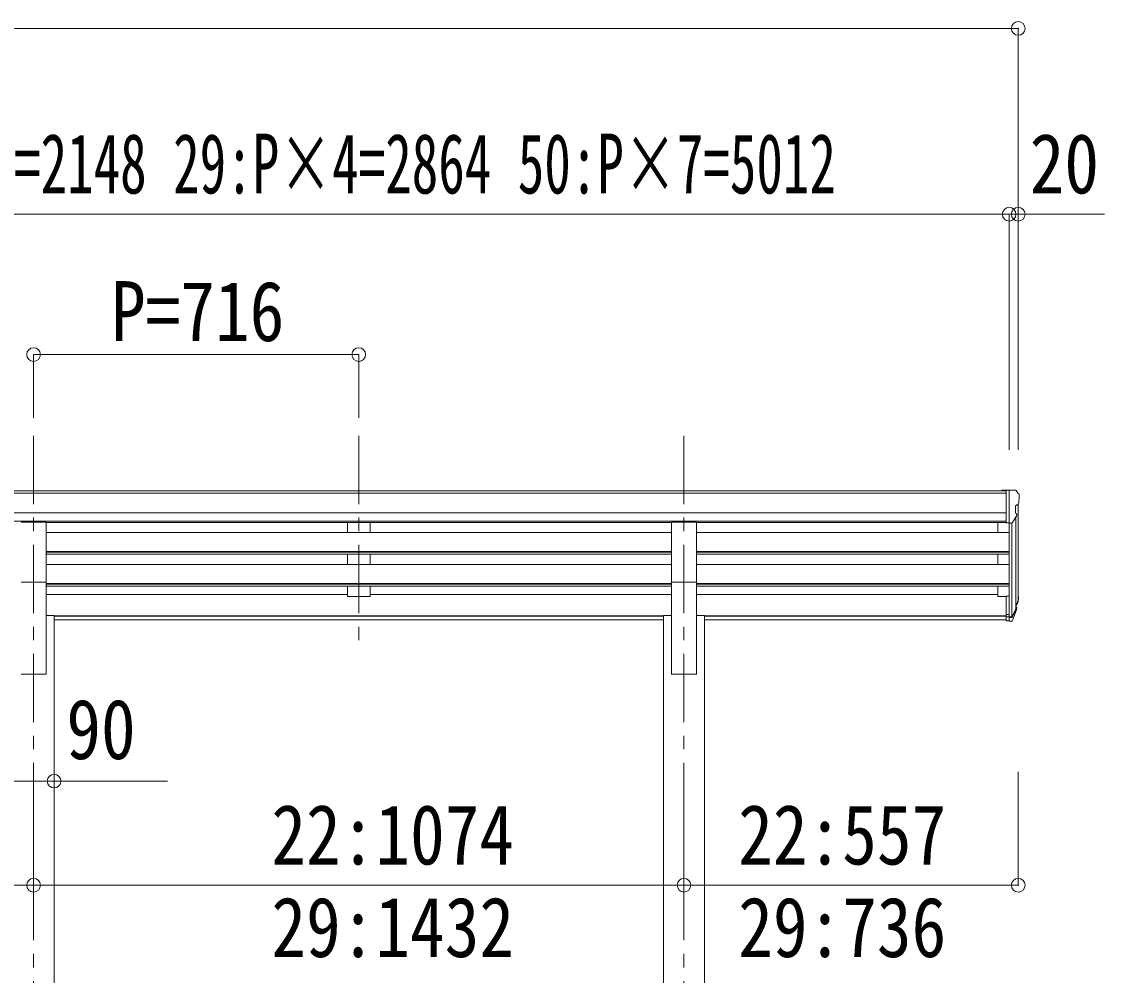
# Model space of a CAD drawing. Units: millimetres, scale not verified. Extents: x -8432 to 28176, y -5820 to 5820.
# Drawn here: x 2350 to 4734, y -1425 to 674 of the extents above; entities that cross this region are included whole.
import ezdxf
from ezdxf.enums import TextEntityAlignment as Align

# ---------------------------------------------------------------- set-up
doc = ezdxf.new("R2010")
doc.units = ezdxf.units.MM
doc.header["$LTSCALE"] = 30
doc.header["$PDMODE"] = 32
doc.header["$PDSIZE"] = 30
doc.linetypes.add('CHAIN1', pattern=[8, 5, -1, 1, -1])
for name, color, linetype, lineweight in [('0-1_本体', 5, 'CHAIN1', 9), ('0-3_ELV2', 4, 'Continuous', 9), ('0-6_OTH_LINE', 6, 'Continuous', 9)]:
    doc.layers.add(name, color=color, linetype=linetype, lineweight=lineweight)
doc.styles.add('ＭＳ ゴシック', font='')
doc.styles.get('ＭＳ ゴシック').set_extended_font_data('MS Gothic')

msp = doc.modelspace()

# ---------------------------------------------------------------- linework, layer by layer
at = {"layer": '0-1_本体'}
for p, q in [((2376.61, -238), (2376.61, -3412.41)), ((3092.61, -238), (3092.61, -715.52)), ((3808.61, -238), (3808.61, -3412.41))]:
    msp.add_line(p, q, dxfattribs=at)
at = {"layer": '0-3_ELV2', "color": 6}
for p, q in [((1660.61, 249.93), (4524.61, 249.93)), ((4524.61, 249.93), (4524.61, -268.58)), ((4544.61, 249.93), (4544.61, -268.58))]:
    msp.add_line(p, q, dxfattribs=at)
at = {"layer": '0-3_ELV2'}
for p, q in [((4518.11, -357.41), (4508.11, -357.49)), ((4508.11, -359.01), (4508.11, -357.49)), ((4518.11, -429.39), (4518.11, -357.41)), ((4536.61, -357.41), (4518.11, -357.41)), ((4524.61, -357.41), (4524.61, -591.13)), ((4536.61, -357.41), (4538.94, -357.55)), ((4518.11, -359.01), (1667.11, -359.01)), ((4518.11, -364.23), (1667.11, -364.23)), ((4539.7, -357.97), (4543.77, -363.78)), ((4546.61, -366.78), (4546.61, -367.41)), ((4538.61, -391.92), (4538.61, -408.2)), ((4544.08, -388.59), (4538.76, -391.66)), ((4544.61, -387.98), (4544.61, -590.77)), ((4518.11, -407.76), (1667.11, -407.76)), ((4518.11, -425.61), (1667.11, -425.61)), ((2349.11, -428.04), (2404.11, -428.04)), ((2404.11, -559.84), (2404.11, -428.04)), ((3781.11, -428.86), (2404.11, -428.86)), ((3067.61, -428.96), (3067.61, -450.82)), ((3117.61, -428.96), (3117.61, -450.82)), ((3781.11, -559.84), (3781.11, -428.04)), ((3781.11, -428.04), (3836.11, -428.04)), ((3836.11, -559.84), (3836.11, -428.04)), ((4518.11, -428.86), (3836.11, -428.86)), ((4499.61, -428.86), (4499.61, -450.92)), ((4532.23, -428.58), (4541.24, -412.99)), ((4539.64, -415.75), (4539.64, -617.48)), ((3781.11, -450.92), (2404.11, -450.92)), ((3117.61, -450.82), (3067.61, -450.82)), ((4524.61, -450.92), (3836.11, -450.92)), ((4518.11, -429.39), (4524.61, -429.39)), ((4524.61, -430.39), (4529.82, -430.07)), ((4530.61, -429.92), (4530.62, -635.91)), ((3781.11, -492.8), (2404.11, -492.8)), ((3781.11, -494.3), (2404.11, -494.3)), ((3781.11, -498.61), (2404.11, -498.61)), ((3067.61, -498.61), (3067.61, -520.93)), ((3117.61, -520.93), (3117.61, -498.61)), ((4524.61, -492.8), (3836.11, -492.8)), ((4524.61, -494.3), (3836.11, -494.3)), ((4524.61, -498.61), (3836.11, -498.61)), ((4499.61, -498.61), (4499.61, -521.03)), ((3781.11, -521.03), (2404.11, -521.03)), ((3117.61, -520.93), (3067.61, -520.93)), ((4524.61, -521.03), (3836.11, -521.03)), ((2349.11, -559.84), (2404.11, -559.84)), ((2404.11, -559.84), (2404.11, -762.41)), ((3781.11, -562.9), (2404.11, -562.9)), ((3781.11, -564.4), (2404.11, -564.4)), ((3781.11, -568.72), (2404.11, -568.72)), ((3067.61, -568.72), (3067.61, -591.76)), ((3117.61, -568.72), (3117.61, -591.76)), ((3781.11, -559.84), (3781.11, -762.41)), ((3781.11, -559.84), (3836.11, -559.84)), ((3836.11, -559.84), (3836.11, -762.41)), ((4524.61, -562.9), (3836.11, -562.9)), ((4524.61, -564.4), (3836.11, -564.4)), ((4524.61, -568.72), (3836.11, -568.72)), ((4499.61, -568.72), (4499.61, -591.76)), ((3067.61, -586.82), (2404.11, -586.82)), ((3117.61, -591.76), (3067.61, -591.76)), ((3781.11, -586.82), (3117.61, -586.82)), ((4499.61, -586.82), (3836.11, -586.82)), ((4499.61, -591.76), (4518.11, -591.76)), ((4518.11, -591.13), (4518.11, -645.16)), ((4518.11, -591.13), (4524.61, -591.13)), ((4524.61, -591.13), (4524.61, -645.9)), ((4542.91, -603.94), (4539.64, -611.01)), ((4543.51, -605.32), (4539.64, -613.27)), ((4541.2, -616.6), (4540.86, -621)), ((2421.81, -633.41), (2404.11, -633.41)), ((2421.81, -633.41), (2421.81, -2537.41)), ((3763.41, -633.83), (2421.81, -633.83)), ((3763.41, -635.23), (2421.81, -635.23)), ((3763.41, -642.92), (2421.81, -642.92)), ((3763.41, -633.41), (3781.11, -633.41)), ((3763.41, -633.41), (3763.41, -2537.41)), ((3853.81, -633.41), (3836.11, -633.41)), ((3853.81, -633.41), (3853.81, -2537.41)), ((4518.11, -633.83), (3853.81, -633.83)), ((4518.11, -635.23), (3853.81, -635.23)), ((4518.11, -642.92), (3853.81, -642.92)), ((4518.11, -631.26), (4524.61, -631.26)), ((4518.11, -636.14), (4524.61, -636.14)), ((4524.61, -636.16), (4529.74, -636.16)), ((4524.61, -637.97), (4529.45, -637.97)), ((4531.04, -635.48), (4538.8, -620.08)), ((4540.25, -620.44), (4532.05, -636.61)), ((4540.86, -621), (4532.05, -644.55)), ((4518.11, -645.16), (4524.61, -645.16)), ((4524.61, -645.9), (4529.45, -645.9)), ((2349.11, -762.41), (2404.11, -762.41)), ((3781.11, -762.41), (3836.11, -762.41))]:
    msp.add_line(p, q, dxfattribs=at)
at = {"layer": '0-3_ELV2', "color": 6}
msp.add_lwpolyline([(4524.61, 249.93), (4544.61, 249.93), (4734.18, 249.93)], dxfattribs=at)
at = {"layer": '0-3_ELV2'}
for centre, radius, start, end in [((4538.88, -358.55), 1, 35, 86.5), ((4543.61, -366.78), 3, 0, 87), ((4344.61, -367.41), 202, 355.05096, 0), ((4538.91, -391.92), 0.3, 120, 180), ((4539.7, -384.22), 6.18, 315.00103, 354.2965), ((4529.64, -427.08), 3, 273.5, 330), ((4538.91, -408.2), 0.3, 180, 265.2833), ((4538.64, -411.49), 3, 330, 85.2833), ((4514.02, -594.45), 30.41, 341.80266, 352.8448), ((4515.43, -596.2), 29.53, 342.01856, 353.49194)]:
    msp.add_arc(centre, radius, start, end, dxfattribs=at)
for centre, major_axis, ratio, start_param, end_param in [((4456.75, -589.96), (-87.93, 4.42), 0.541684, 3.060334, 3.2172517), ((4455.96, -596.64), (89.06, 1.43), 0.57596, 6.1985533, 6.3701348), ((4454.69, -596.54), (88.05, 0), 0.90356, 5.9828017, 6.0168888), ((4539.9, -616.6), (-1.3, 0), 0.90356, 2.9359903, 4.9130961), ((4453.98, -600.4), (89.07, 0), 0.90356, 6.0316505, 6.077583), ((4529.45, -635.26), (3, 0), 0.90356, 4.712389, 5.7595865), ((4529.74, -634.81), (1.5, 0), 0.90356, 4.712389, 5.7595865), ((4529.45, -643.19), (-3, 0), 0.90356, 1.5707963, 2.6179939)]:
    msp.add_ellipse(centre, major_axis=major_axis, ratio=ratio, start_param=start_param, end_param=end_param, dxfattribs=at)
at = {"layer": '0-3_ELV2', "color": 6}
for p in [(4524.61, 249.93), (4544.61, 249.93)]:
    msp.add_point(p, dxfattribs=at)
at = {"layer": '0-6_OTH_LINE'}
for p, q in [((1640.61, 658.76), (4544.61, 658.76)), ((4544.61, 658.76), (4544.61, -268.58)), ((2376.61, -59.01), (2376.61, -197.98)), ((3092.61, -59.01), (2376.61, -59.01)), ((3092.61, -59.01), (3092.61, -197.98)), ((2376.61, -1227.18), (2376.61, -977.18)), ((3808.61, -1227.18), (3808.61, -977.18)), ((4544.61, -1227.18), (4544.61, -977.18)), ((2376.61, -1227.18), (1640.61, -1227.18)), ((3808.61, -1227.18), (2376.61, -1227.18)), ((4544.61, -1227.18), (3808.61, -1227.18))]:
    msp.add_line(p, q, dxfattribs=at)
msp.add_lwpolyline([(2331.41, -998.08), (2421.81, -998.08), (2671.75, -998.08)], dxfattribs=at)
for p in [(4544.61, 658.76), (2376.61, -59.01), (3092.61, -59.01), (2421.81, -998.08), (2376.61, -1227.18), (3808.61, -1227.18), (4544.61, -1227.18)]:
    msp.add_point(p, dxfattribs=at)

# ---------------------------------------------------------------- texts
at = {"layer": '0-3_ELV2', "color": 7, "style": 'ＭＳ ゴシック'}
for s, width, p in [('22:P×3=2148 29:P×4=2864 50:P×7=5012 ', 0.65, (1925.14, 255.93)), ('20', 0.85, (4569.78, 255.93))]:
    msp.add_text(s, height=132, dxfattribs=dict(at, width=width)).set_placement(p, align=Align.BOTTOM_LEFT)
at = {"layer": '0-6_OTH_LINE', "color": 7, "style": 'ＭＳ ゴシック', "width": 0.85}
for s, p in [('P=716', (2547.11, -69.01)), ('90', (2448.74, -989.11)), ('22:1074', (2900.21, -1221.18)), ('22:557', (3928.05, -1221.18)), ('29:1432', (2900.21, -1424.86)), ('29:736', (3928.05, -1424.86))]:
    msp.add_text(s, height=132, dxfattribs=at).set_placement(p, align=Align.BOTTOM_LEFT)

doc.saveas('drawing.dxf')
